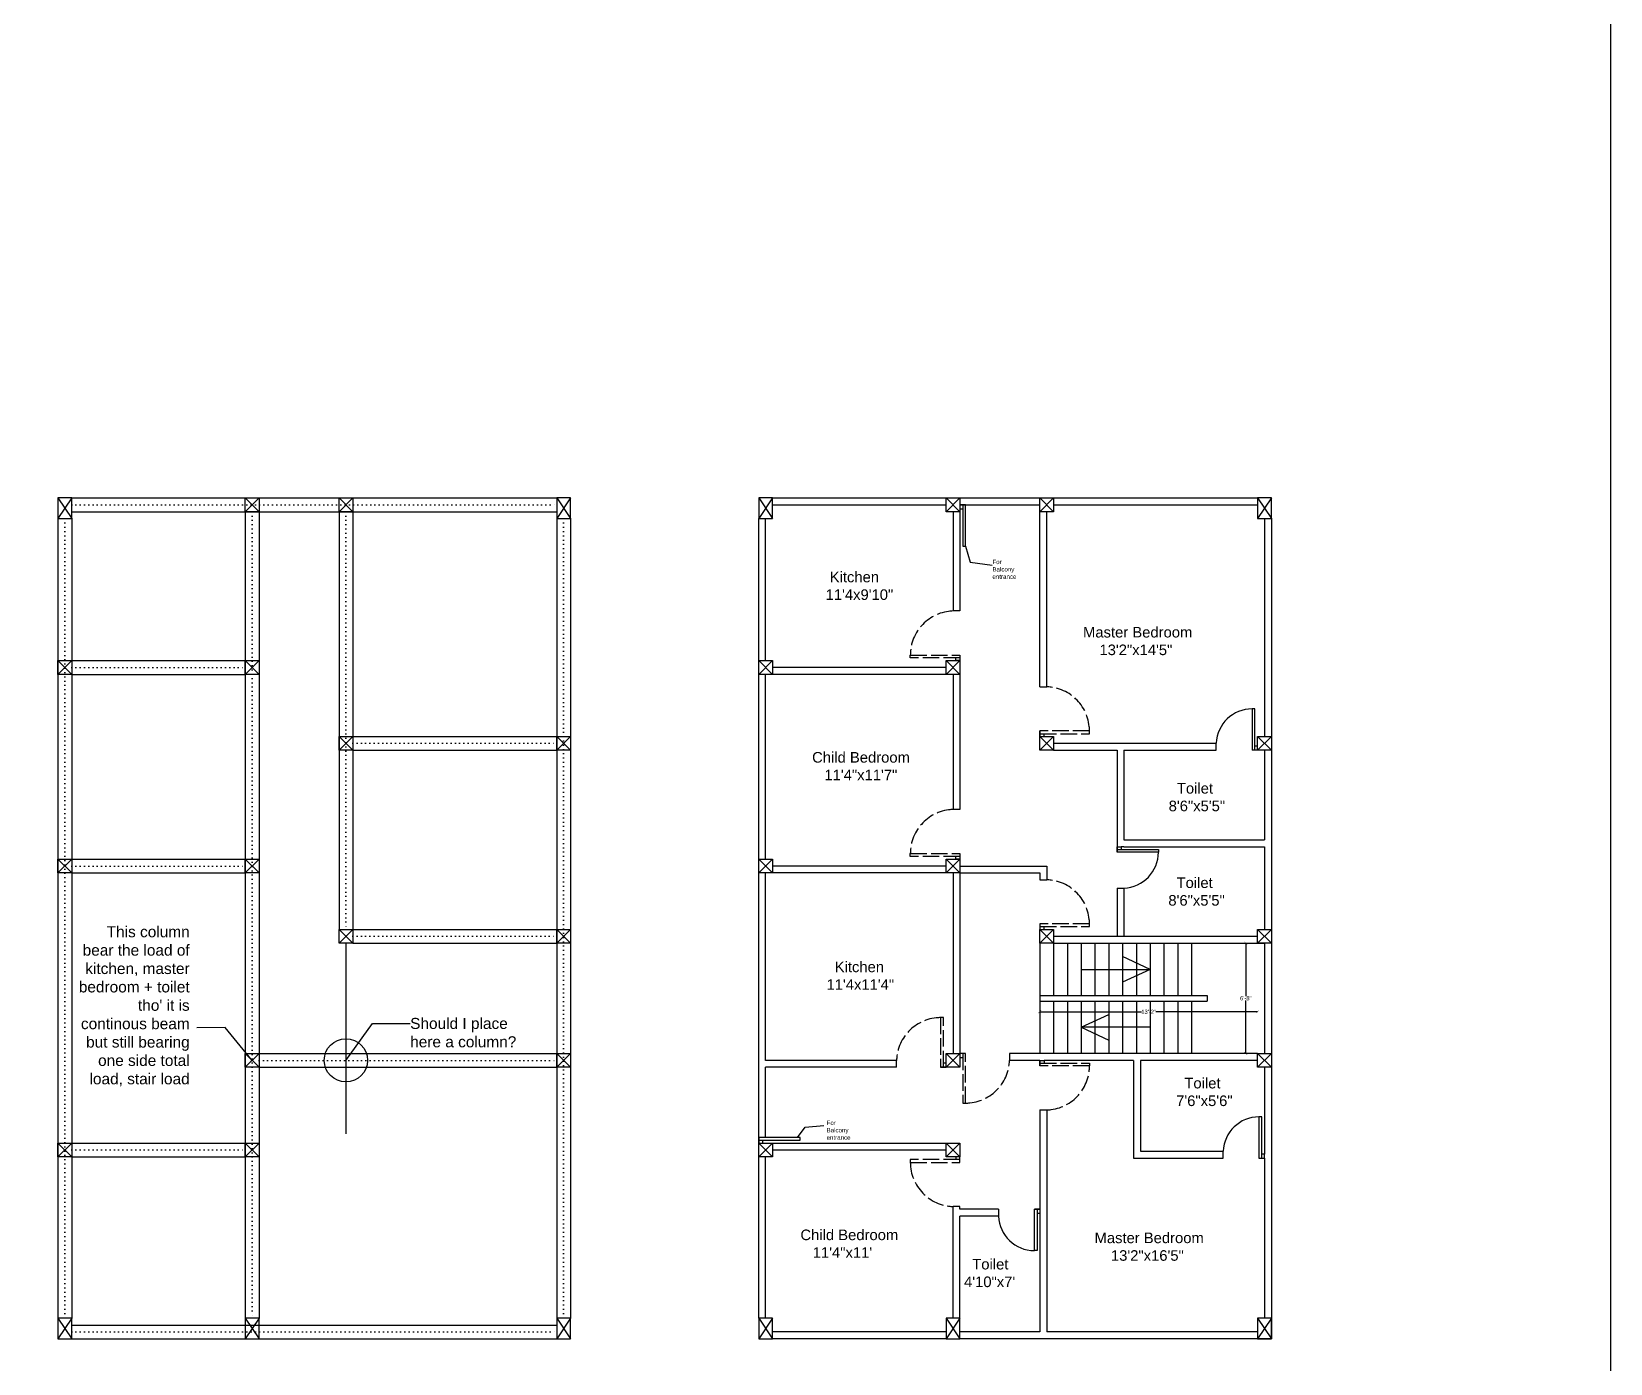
# Model space of a CAD drawing. Header units: inches. Extents: x -19338 to 11623, y -1285 to 3664.
# Drawn here: x 10477 to 11623, y 1317 to 2284 of the extents above; entities that cross this region are included whole.
import ezdxf

# ---------------------------------------------------------------- set-up
doc = ezdxf.new("R2010")
doc.units = ezdxf.units.IN
doc.header["$MEASUREMENT"] = 0
doc.linetypes.add('ACAD_ISO02W100', pattern=[15, 12, -3])
doc.linetypes.add('ACAD_ISO07W100', pattern=[3, 0, -3])
doc.layers.get('0').update_dxf_attribs({"color": 18})
for name, color, linetype in [('C', 141, 'Continuous'), ('C1', 10, 'Continuous'), ('D1', 231, 'ACAD_ISO02W100'), ('D2', 31, 'Continuous')]:
    doc.layers.add(name, color=color, linetype=linetype)
doc.layers.add('Naming', color=50, linetype='Continuous', plot=False)
doc.styles.get("Standard").update_dxf_attribs({"font": 'arial.ttf'})
doc.dimstyles.get("Standard").update_dxf_attribs({"dimtxt": 3, "dimasz": 2, "dimexe": 0.18, "dimexo": 0.0625, "dimgap": 0.09, "dimtad": 0, "dimtih": 1, "dimtoh": 1, "dimdsep": 46, "dimlunit": 3, "dimtxsty": 'Standard', "dimblk": 'ARCHTICK', "dimcen": 0.09, "dimse1": 1, "dimse2": 1, "dimclrd": 2, "dimadec": 0, "dimazin": 0, "dimtfac": 1, "dimtofl": 0, "dimtmove": 0, "dimatfit": 3, "dimfxl": 1, "dimtolj": 1, "dimtzin": 0, "dimarcsym": 0})

# ---------------------------------------------------------------- blocks, each defined once
blk = doc.blocks.new('_ArchTick')
at = {"color": 0, "linetype": 'ByBlock', "const_width": 0.15}
blk.add_lwpolyline([(-0.5, -0.5), (0.5, 0.5)], dxfattribs=at)
blk = doc.blocks.new('*D79')
at = {"color": 2, "lineweight": -2, "transparency": 16777216}
for p, q in [((11208.8, 1572.5), (11282.7, 1572.5)), ((11366.8, 1572.5), (11293, 1572.5))]:
    blk.add_line(p, q, dxfattribs=at)
at = {"layer": 'Defpoints', "color": 0, "transparency": 16777216}
for p in [(11366.8, 1572.5), (11208.8, 1542.3), (11366.8, 1542.3)]:
    blk.add_point(p, dxfattribs=at)
at = {"color": 2, "lineweight": -2, "transparency": 16777216, "xscale": 2, "yscale": 2, "zscale": 2, "rotation": 180}
blk.add_blockref('_ArchTick', (11208.8, 1572.5), dxfattribs=at)
at = {"color": 2, "lineweight": -2, "transparency": 16777216, "xscale": 2, "yscale": 2, "zscale": 2}
blk.add_blockref('_ArchTick', (11366.8, 1572.5), dxfattribs=at)
at = {"color": 0, "transparency": 16777216, "insert": (11287.8, 1572.5), "char_height": 3, "attachment_point": 5}
blk.add_mtext('\\A1;13\'-2"', dxfattribs=at)
blk = doc.blocks.new('*D80')
at = {"color": 2, "lineweight": -2, "transparency": 16777216}
for p, q in [((11358.3, 1622.3), (11358.3, 1583.9)), ((11358.3, 1542.3), (11358.3, 1580.6))]:
    blk.add_line(p, q, dxfattribs=at)
at = {"layer": 'Defpoints', "color": 0, "transparency": 16777216}
for p in [(11361.1, 1622.3), (11358.3, 1542.3), (11361.1, 1542.3)]:
    blk.add_point(p, dxfattribs=at)
at = {"color": 2, "lineweight": -2, "transparency": 16777216, "xscale": 2, "yscale": 2, "zscale": 2}
for p, rotation in [((11358.3, 1622.3), 90), ((11358.3, 1542.3), 270)]:
    blk.add_blockref('_ArchTick', p, dxfattribs=dict(at, rotation=rotation))
at = {"color": 0, "transparency": 16777216, "insert": (11358.3, 1582.3), "char_height": 3, "attachment_point": 5}
blk.add_mtext('\\A1;6\'-8"', dxfattribs=at)

msp = doc.modelspace()

# ---------------------------------------------------------------- linework, layer by layer
for p, q in [((10506.293, 1945.259), (10858.293, 1945.259)), ((11208.849, 1808.259), (11208.849, 1940.259)), ((10496.293, 1930.259), (10496.293, 1350.259)), ((10506.293, 1935.259), (10858.293, 1935.259)), ((10506.293, 1930.259), (10506.293, 1350.259)), ((10632.293, 1935.259), (10632.293, 1350.259)), ((10642.293, 1935.259), (10642.293, 1350.259)), ((10700.293, 1935.259), (10700.293, 1632.259)), ((10710.293, 1935.259), (10710.293, 1632.259)), ((10858.293, 1930.259), (10858.293, 1350.259)), ((10868.293, 1930.259), (10868.293, 1350.259)), ((11145.849, 1935.259), (11145.849, 1863.259)), ((11150.849, 1935.259), (11150.849, 1863.259)), ((11213.849, 1808.259), (11213.849, 1935.259)), ((11150.849, 1863.259), (11145.849, 1863.259)), ((10506.293, 1827.259), (10632.293, 1827.259)), ((11140.849, 1822.259), (11014.849, 1822.259)), ((11150.849, 1831.259), (11150.849, 1817.259)), ((10506.293, 1817.259), (10632.293, 1817.259)), ((11140.849, 1817.259), (11014.849, 1817.259)), ((11145.849, 1817.259), (11145.849, 1719.259)), ((11150.849, 1817.259), (11150.849, 1719.259)), ((11208.849, 1808.259), (11213.849, 1808.259)), ((11208.849, 1772.259), (11208.849, 1776.259)), ((10710.293, 1772.259), (10858.293, 1772.259)), ((11218.849, 1767.259), (11336.849, 1767.259)), ((11336.849, 1762.259), (11336.849, 1767.259)), ((10710.293, 1762.259), (10858.293, 1762.259)), ((11218.849, 1762.259), (11264.849, 1762.259)), ((11264.849, 1762.259), (11264.849, 1692.259)), ((11269.849, 1762.259), (11269.849, 1697.259)), ((11269.849, 1762.259), (11336.849, 1762.259)), ((11150.849, 1719.259), (11145.849, 1719.259)), ((11269.849, 1697.259), (11371.849, 1697.259)), ((11150.849, 1687.259), (11150.849, 1683.259)), ((11264.849, 1692.259), (11264.849, 1688.259)), ((11269.849, 1692.259), (11267.849, 1692.259)), ((11269.849, 1692.259), (11371.849, 1692.259)), ((10506.293, 1683.259), (10632.293, 1683.259)), ((10506.293, 1673.259), (10632.293, 1673.259)), ((11140.849, 1678.259), (11014.849, 1678.259)), ((11140.849, 1673.259), (11014.849, 1673.259)), ((11145.849, 1673.259), (11145.849, 1542.259)), ((11150.849, 1678.259), (11213.849, 1678.259)), ((11150.849, 1673.259), (11208.849, 1673.259)), ((11150.849, 1673.259), (11150.849, 1542.259)), ((11208.849, 1673.259), (11208.849, 1668.259)), ((11213.849, 1678.259), (11213.849, 1668.259)), ((11208.849, 1668.259), (11213.849, 1668.259)), ((11264.849, 1662.259), (11269.849, 1662.259)), ((11264.849, 1662.259), (11264.849, 1627.259)), ((11269.849, 1662.259), (11269.849, 1627.259)), ((10710.293, 1632.259), (10858.293, 1632.259)), ((11208.849, 1636.259), (11208.849, 1632.259)), ((11218.849, 1627.259), (11366.849, 1627.259)), ((10705.293, 1622.259), (10705.293, 1484)), ((10710.293, 1622.259), (10858.293, 1622.259)), ((11208.849, 1622.259), (11208.849, 1542.259)), ((11218.849, 1622.259), (11218.849, 1584.259)), ((11218.849, 1622.259), (11371.849, 1622.259)), ((11228.849, 1622.259), (11228.849, 1584.259)), ((11238.849, 1622.259), (11238.849, 1584.259)), ((11248.849, 1622.259), (11248.849, 1584.259)), ((11258.849, 1622.259), (11258.849, 1584.259)), ((11268.849, 1622.259), (11268.849, 1584.259)), ((11278.849, 1622.259), (11278.849, 1584.259)), ((11288.849, 1622.259), (11288.849, 1584.259)), ((11298.849, 1622.259), (11298.849, 1584.259)), ((11308.849, 1622.259), (11308.849, 1584.259)), ((11318.849, 1622.259), (11318.849, 1584.259)), ((11288.849, 1603.259), (11268.849, 1612.609)), ((11238.849, 1603.259), (11288.849, 1603.259)), ((11288.849, 1603.259), (11268.849, 1593.908)), ((11208.849, 1584.259), (11330.251, 1584.259)), ((11330.251, 1584.259), (11330.251, 1580.259)), ((11208.849, 1580.259), (11330.251, 1580.259)), ((11218.849, 1580.259), (11218.849, 1542.259)), ((11228.849, 1580.259), (11228.849, 1542.259)), ((11238.849, 1580.259), (11238.849, 1542.259)), ((11238.849, 1561.259), (11258.849, 1570.609)), ((11248.849, 1580.259), (11248.849, 1542.259)), ((11258.849, 1580.259), (11258.849, 1542.259)), ((11268.849, 1580.259), (11268.849, 1542.259)), ((11278.849, 1580.259), (11278.849, 1542.259)), ((11288.849, 1580.259), (11288.849, 1542.259)), ((11298.849, 1580.259), (11298.849, 1542.259)), ((11308.849, 1580.259), (11308.849, 1542.259)), ((11318.849, 1580.259), (11318.849, 1542.259)), ((11288.849, 1561.259), (11238.849, 1561.259)), ((11238.849, 1561.259), (11258.849, 1551.908)), ((10642.293, 1542.259), (10858.293, 1542.259)), ((11104.849, 1537.259), (11009.849, 1537.259)), ((11104.849, 1532.259), (11104.849, 1537.259)), ((11154.849, 1542.259), (11150.849, 1542.259)), ((11366.849, 1542.259), (11186.849, 1542.259)), ((11186.849, 1542.259), (11186.849, 1537.259)), ((11208.849, 1537.259), (11186.849, 1537.259)), ((11208.849, 1537.259), (11208.849, 1533.259)), ((11276.849, 1537.259), (11211.849, 1537.259)), ((11276.849, 1537.259), (11276.849, 1466.259)), ((11366.849, 1537.259), (11281.849, 1537.259)), ((11281.849, 1537.259), (11281.849, 1471.259)), ((10642.293, 1532.259), (10858.293, 1532.259)), ((11104.849, 1532.259), (11009.849, 1532.259)), ((11140.849, 1532.259), (11136.849, 1532.259)), ((11208.849, 1501.259), (11213.849, 1501.259)), ((11208.849, 1501.259), (11208.849, 1429.259)), ((11213.849, 1501.259), (11213.849, 1340.259)), ((10506.293, 1477.259), (10632.293, 1477.259)), ((10506.293, 1467.259), (10632.293, 1467.259)), ((11014.849, 1477.259), (11140.849, 1477.259)), ((11014.849, 1472.259), (11140.849, 1472.259)), ((11150.849, 1463.259), (11150.849, 1467.259)), ((11281.849, 1471.259), (11341.849, 1471.259)), ((11341.849, 1466.259), (11341.849, 1471.259)), ((11276.849, 1466.259), (11341.849, 1466.259)), ((11367.849, 1466.259), (11371.849, 1466.259)), ((11145.849, 1350.259), (11145.849, 1431.259)), ((11150.849, 1431.259), (11145.849, 1431.259)), ((11150.849, 1429.259), (11150.849, 1431.259)), ((11150.849, 1350.259), (11150.849, 1424.259)), ((11178.849, 1429.259), (11178.849, 1424.259)), ((11208.849, 1429.259), (11208.849, 1426.259)), ((11208.849, 1426.259), (11208.849, 1340.259)), ((10506.293, 1345.259), (10858.293, 1345.259)), ((10506.293, 1335.259), (10858.293, 1335.259))]:
    msp.add_line(p, q)
at = {"color": 1, "linetype": 'ACAD_ISO07W100'}
for p, q in [((10506.293, 1940.259), (10858.293, 1940.259)), ((10501.293, 1930.259), (10501.293, 1350.259)), ((10637.293, 1935.259), (10637.293, 1350.259)), ((10705.293, 1935.259), (10705.293, 1632.259)), ((10863.293, 1930.259), (10863.293, 1350.259)), ((10506.293, 1822.259), (10632.293, 1822.259)), ((10710.293, 1767.259), (10858.293, 1767.259)), ((10506.293, 1678.259), (10632.293, 1678.259)), ((10710.293, 1627.259), (10858.293, 1627.259)), ((10642.293, 1537.259), (10858.293, 1537.259)), ((10506.293, 1472.259), (10632.293, 1472.259)), ((10506.293, 1340.259), (10858.293, 1340.259))]:
    msp.add_line(p, q, dxfattribs=at)
msp.add_lwpolyline([(6768.035, 3249.818), (11622.854, 3249.818), (11622.854, -707.747), (6768.035, -707.747)], close=True)
for points in [[(11014.849, 1945.259), (11140.849, 1945.259)], [(11014.849, 1940.259), (11140.849, 1940.259)], [(11150.849, 1945.259), (11208.849, 1945.259)], [(11150.849, 1940.259), (11208.849, 1940.259)], [(11218.849, 1945.259), (11366.849, 1945.259)], [(11218.849, 1940.259), (11366.849, 1940.259)], [(11004.849, 1827.259), (11004.849, 1930.259)], [(11009.849, 1827.259), (11009.849, 1930.259)], [(11376.849, 1930.259), (11376.849, 1335.259), (11150.849, 1335.259)], [(11371.849, 1930.259), (11371.849, 1772.259)], [(11004.849, 1683.259), (11004.849, 1817.259)], [(11009.849, 1683.259), (11009.849, 1817.259)], [(11371.849, 1762.259), (11371.849, 1697.259)], [(11371.849, 1692.259), (11371.849, 1632.259)], [(11004.849, 1477.259), (11004.849, 1673.259)], [(11009.849, 1537.259), (11009.849, 1673.259)], [(11371.849, 1622.259), (11371.849, 1542.259)], [(11009.849, 1481.259), (11009.849, 1532.259)], [(11371.849, 1532.259), (11371.849, 1469.259)], [(11004.849, 1350.259), (11004.849, 1467.259)], [(11009.849, 1350.259), (11009.849, 1467.259)], [(11371.849, 1466.259), (11371.849, 1350.259)], [(11178.849, 1429.259), (11150.849, 1429.259)], [(11178.849, 1424.259), (11150.849, 1424.259)], [(11208.849, 1429.259), (11204.849, 1429.259)], [(11140.849, 1340.259), (11014.849, 1340.259)], [(11140.849, 1335.259), (11014.849, 1335.259)], [(11208.849, 1340.259), (11150.849, 1340.259)], [(11366.849, 1340.259), (11215.849, 1340.259), (11213.849, 1340.259)]]:
    msp.add_lwpolyline(points)
msp.add_circle((10705.293, 1537.259), 15.702)
at = {"layer": 'C'}
for p, q in [((10506.293, 1945.259), (10496.293, 1930.259)), ((10496.293, 1945.259), (10506.293, 1930.259)), ((10506.293, 1945.259), (10496.293, 1930.259)), ((10496.293, 1945.259), (10506.293, 1930.259)), ((10868.293, 1945.259), (10858.293, 1930.259)), ((10858.293, 1945.259), (10868.293, 1930.259)), ((10868.293, 1945.259), (10858.293, 1930.259)), ((10858.293, 1945.259), (10868.293, 1930.259)), ((11014.849, 1945.259), (11004.849, 1930.259)), ((11004.849, 1945.259), (11014.849, 1930.259)), ((11014.849, 1945.259), (11004.849, 1930.259)), ((11004.849, 1945.259), (11014.849, 1930.259)), ((11376.849, 1945.259), (11366.849, 1930.259)), ((11366.849, 1945.259), (11376.849, 1930.259)), ((11376.849, 1945.259), (11366.849, 1930.259)), ((11366.849, 1945.259), (11376.849, 1930.259)), ((10506.293, 1350.259), (10496.293, 1335.259)), ((10496.293, 1350.259), (10506.293, 1335.259)), ((10506.293, 1350.259), (10496.293, 1335.259)), ((10496.293, 1350.259), (10506.293, 1335.259)), ((10642.293, 1350.259), (10632.293, 1335.259)), ((10632.293, 1350.259), (10642.293, 1335.259)), ((10642.293, 1350.259), (10632.293, 1335.259)), ((10632.293, 1350.259), (10642.293, 1335.259)), ((10642.293, 1350.259), (10632.293, 1335.259)), ((10632.293, 1350.259), (10642.293, 1335.259)), ((10868.293, 1350.259), (10858.293, 1335.259)), ((10858.293, 1350.259), (10868.293, 1335.259)), ((10868.293, 1350.259), (10858.293, 1335.259)), ((10858.293, 1350.259), (10868.293, 1335.259)), ((11014.849, 1350.259), (11004.849, 1335.259)), ((11004.849, 1350.259), (11014.849, 1335.259)), ((11014.849, 1350.259), (11004.849, 1335.259)), ((11004.849, 1350.259), (11014.849, 1335.259)), ((11150.849, 1350.259), (11140.849, 1335.259)), ((11140.849, 1350.259), (11150.849, 1335.259)), ((11150.849, 1350.259), (11140.849, 1335.259)), ((11140.849, 1350.259), (11150.849, 1335.259)), ((11376.849, 1350.259), (11366.849, 1335.259)), ((11366.849, 1350.259), (11376.849, 1335.259)), ((11376.849, 1350.259), (11366.849, 1335.259)), ((11366.849, 1350.259), (11376.849, 1335.259))]:
    msp.add_line(p, q, dxfattribs=at)
for points in [[(10496.293, 1930.259), (10506.293, 1930.259), (10506.293, 1945.259), (10496.293, 1945.259)], [(10496.293, 1930.259), (10506.293, 1930.259), (10506.293, 1945.259), (10496.293, 1945.259)], [(10858.293, 1930.259), (10868.293, 1930.259), (10868.293, 1945.259), (10858.293, 1945.259)], [(10858.293, 1930.259), (10868.293, 1930.259), (10868.293, 1945.259), (10858.293, 1945.259)], [(11004.849, 1930.259), (11014.849, 1930.259), (11014.849, 1945.259), (11004.849, 1945.259)], [(11004.849, 1930.259), (11014.849, 1930.259), (11014.849, 1945.259), (11004.849, 1945.259)], [(11366.849, 1930.259), (11376.849, 1930.259), (11376.849, 1945.259), (11366.849, 1945.259)], [(11366.849, 1930.259), (11376.849, 1930.259), (11376.849, 1945.259), (11366.849, 1945.259)], [(10496.293, 1335.259), (10506.293, 1335.259), (10506.293, 1350.259), (10496.293, 1350.259)], [(10496.293, 1335.259), (10506.293, 1335.259), (10506.293, 1350.259), (10496.293, 1350.259)], [(10632.293, 1335.259), (10642.293, 1335.259), (10642.293, 1350.259), (10632.293, 1350.259)], [(10632.293, 1335.259), (10642.293, 1335.259), (10642.293, 1350.259), (10632.293, 1350.259)], [(10632.293, 1335.259), (10642.293, 1335.259), (10642.293, 1350.259), (10632.293, 1350.259)], [(10858.293, 1335.259), (10868.293, 1335.259), (10868.293, 1350.259), (10858.293, 1350.259)], [(10858.293, 1335.259), (10868.293, 1335.259), (10868.293, 1350.259), (10858.293, 1350.259)], [(11004.849, 1335.259), (11014.849, 1335.259), (11014.849, 1350.259), (11004.849, 1350.259)], [(11004.849, 1335.259), (11014.849, 1335.259), (11014.849, 1350.259), (11004.849, 1350.259)], [(11140.849, 1335.259), (11150.849, 1335.259), (11150.849, 1350.259), (11140.849, 1350.259)], [(11140.849, 1335.259), (11150.849, 1335.259), (11150.849, 1350.259), (11140.849, 1350.259)], [(11366.849, 1335.259), (11376.849, 1335.259), (11376.849, 1350.259), (11366.849, 1350.259)], [(11366.849, 1335.259), (11376.849, 1335.259), (11376.849, 1350.259), (11366.849, 1350.259)]]:
    msp.add_lwpolyline(points, close=True, dxfattribs=at)
at = {"layer": 'C1'}
for p, q in [((10632.293, 1945.259), (10642.293, 1935.259)), ((10642.293, 1945.259), (10632.293, 1935.259)), ((10632.293, 1945.259), (10642.293, 1935.259)), ((10642.293, 1945.259), (10632.293, 1935.259)), ((10632.293, 1945.259), (10642.293, 1935.259)), ((10642.293, 1945.259), (10632.293, 1935.259)), ((10700.293, 1945.259), (10710.293, 1935.259)), ((10710.293, 1945.259), (10700.293, 1935.259)), ((10700.293, 1945.259), (10710.293, 1935.259)), ((10710.293, 1945.259), (10700.293, 1935.259)), ((11140.849, 1945.259), (11150.849, 1935.259)), ((11150.849, 1945.259), (11140.849, 1935.259)), ((11140.849, 1945.259), (11150.849, 1935.259)), ((11150.849, 1945.259), (11140.849, 1935.259)), ((11208.849, 1945.259), (11218.849, 1935.259)), ((11218.849, 1945.259), (11208.849, 1935.259)), ((11208.849, 1945.259), (11218.849, 1935.259)), ((11218.849, 1945.259), (11208.849, 1935.259)), ((10496.293, 1827.259), (10506.293, 1817.259)), ((10506.293, 1827.259), (10496.293, 1817.259)), ((10496.293, 1827.259), (10506.293, 1817.259)), ((10506.293, 1827.259), (10496.293, 1817.259)), ((10632.293, 1827.259), (10642.293, 1817.259)), ((10642.293, 1827.259), (10632.293, 1817.259)), ((10632.293, 1827.259), (10642.293, 1817.259)), ((10642.293, 1827.259), (10632.293, 1817.259)), ((10632.293, 1827.259), (10642.293, 1817.259)), ((10642.293, 1827.259), (10632.293, 1817.259)), ((11004.849, 1827.259), (11014.849, 1817.259)), ((11014.849, 1827.259), (11004.849, 1817.259)), ((11004.849, 1827.259), (11014.849, 1817.259)), ((11014.849, 1827.259), (11004.849, 1817.259)), ((11140.849, 1827.259), (11150.849, 1817.259)), ((11150.849, 1827.259), (11140.849, 1817.259)), ((11140.849, 1827.259), (11150.849, 1817.259)), ((11150.849, 1827.259), (11140.849, 1817.259)), ((10700.293, 1772.259), (10710.293, 1762.259)), ((10710.293, 1772.259), (10700.293, 1762.259)), ((10700.293, 1772.259), (10710.293, 1762.259)), ((10710.293, 1772.259), (10700.293, 1762.259)), ((10858.293, 1772.259), (10868.293, 1762.259)), ((10868.293, 1772.259), (10858.293, 1762.259)), ((10858.293, 1772.259), (10868.293, 1762.259)), ((10868.293, 1772.259), (10858.293, 1762.259)), ((11208.849, 1772.259), (11218.849, 1762.259)), ((11218.849, 1772.259), (11208.849, 1762.259)), ((11208.849, 1772.259), (11218.849, 1762.259)), ((11218.849, 1772.259), (11208.849, 1762.259)), ((11366.849, 1772.259), (11376.849, 1762.259)), ((11376.849, 1772.259), (11366.849, 1762.259)), ((11366.849, 1772.259), (11376.849, 1762.259)), ((11376.849, 1772.259), (11366.849, 1762.259)), ((10496.293, 1683.259), (10506.293, 1673.259)), ((10506.293, 1683.259), (10496.293, 1673.259)), ((10496.293, 1683.259), (10506.293, 1673.259)), ((10506.293, 1683.259), (10496.293, 1673.259)), ((10632.293, 1683.259), (10642.293, 1673.259)), ((10642.293, 1683.259), (10632.293, 1673.259)), ((10632.293, 1683.259), (10642.293, 1673.259)), ((10642.293, 1683.259), (10632.293, 1673.259)), ((10632.293, 1683.259), (10642.293, 1673.259)), ((10642.293, 1683.259), (10632.293, 1673.259)), ((11004.849, 1683.259), (11014.849, 1673.259)), ((11014.849, 1683.259), (11004.849, 1673.259)), ((11004.849, 1683.259), (11014.849, 1673.259)), ((11014.849, 1683.259), (11004.849, 1673.259)), ((11140.849, 1683.259), (11150.849, 1673.259)), ((11150.849, 1683.259), (11140.849, 1673.259)), ((11140.849, 1683.259), (11150.849, 1673.259)), ((11150.849, 1683.259), (11140.849, 1673.259)), ((10700.293, 1632.259), (10710.293, 1622.259)), ((10710.293, 1632.259), (10700.293, 1622.259)), ((10700.293, 1632.259), (10710.293, 1622.259)), ((10710.293, 1632.259), (10700.293, 1622.259)), ((10858.293, 1632.259), (10868.293, 1622.259)), ((10868.293, 1632.259), (10858.293, 1622.259)), ((10858.293, 1632.259), (10868.293, 1622.259)), ((10868.293, 1632.259), (10858.293, 1622.259)), ((11208.849, 1632.259), (11218.849, 1622.259)), ((11218.849, 1632.259), (11208.849, 1622.259)), ((11208.849, 1632.259), (11218.849, 1622.259)), ((11218.849, 1632.259), (11208.849, 1622.259)), ((11366.849, 1632.259), (11376.849, 1622.259)), ((11376.849, 1632.259), (11366.849, 1622.259)), ((11366.849, 1632.259), (11376.849, 1622.259)), ((11376.849, 1632.259), (11366.849, 1622.259)), ((10632.293, 1542.259), (10642.293, 1532.259)), ((10642.293, 1542.259), (10632.293, 1532.259)), ((10632.293, 1542.259), (10642.293, 1532.259)), ((10642.293, 1542.259), (10632.293, 1532.259)), ((10632.293, 1542.259), (10642.293, 1532.259)), ((10642.293, 1542.259), (10632.293, 1532.259)), ((10858.293, 1542.259), (10868.293, 1532.259)), ((10868.293, 1542.259), (10858.293, 1532.259)), ((10858.293, 1542.259), (10868.293, 1532.259)), ((10868.293, 1542.259), (10858.293, 1532.259)), ((11140.849, 1542.259), (11150.849, 1532.259)), ((11150.849, 1542.259), (11140.849, 1532.259)), ((11140.849, 1542.259), (11150.849, 1532.259)), ((11150.849, 1542.259), (11140.849, 1532.259)), ((11366.849, 1542.259), (11376.849, 1532.259)), ((11376.849, 1542.259), (11366.849, 1532.259)), ((11366.849, 1542.259), (11376.849, 1532.259)), ((11376.849, 1542.259), (11366.849, 1532.259)), ((10496.293, 1477.259), (10506.293, 1467.259)), ((10506.293, 1477.259), (10496.293, 1467.259)), ((10496.293, 1477.259), (10506.293, 1467.259)), ((10506.293, 1477.259), (10496.293, 1467.259)), ((10632.293, 1477.259), (10642.293, 1467.259)), ((10642.293, 1477.259), (10632.293, 1467.259)), ((10632.293, 1477.259), (10642.293, 1467.259)), ((10642.293, 1477.259), (10632.293, 1467.259)), ((10632.293, 1477.259), (10642.293, 1467.259)), ((10642.293, 1477.259), (10632.293, 1467.259)), ((11004.849, 1477.259), (11014.849, 1467.259)), ((11014.849, 1477.259), (11004.849, 1467.259)), ((11004.849, 1477.259), (11014.849, 1467.259)), ((11014.849, 1477.259), (11004.849, 1467.259)), ((11140.849, 1477.259), (11150.849, 1467.259)), ((11150.849, 1477.259), (11140.849, 1467.259)), ((11140.849, 1477.259), (11150.849, 1467.259)), ((11150.849, 1477.259), (11140.849, 1467.259))]:
    msp.add_line(p, q, dxfattribs=at)
for points in [[(10642.293, 1935.259), (10632.293, 1935.259), (10632.293, 1945.259), (10642.293, 1945.259)], [(10642.293, 1935.259), (10632.293, 1935.259), (10632.293, 1945.259), (10642.293, 1945.259)], [(10642.293, 1935.259), (10632.293, 1935.259), (10632.293, 1945.259), (10642.293, 1945.259)], [(10710.293, 1935.259), (10700.293, 1935.259), (10700.293, 1945.259), (10710.293, 1945.259)], [(10710.293, 1935.259), (10700.293, 1935.259), (10700.293, 1945.259), (10710.293, 1945.259)], [(11150.849, 1935.259), (11140.849, 1935.259), (11140.849, 1945.259), (11150.849, 1945.259)], [(11150.849, 1935.259), (11140.849, 1935.259), (11140.849, 1945.259), (11150.849, 1945.259)], [(11218.849, 1935.259), (11208.849, 1935.259), (11208.849, 1945.259), (11218.849, 1945.259)], [(11218.849, 1935.259), (11208.849, 1935.259), (11208.849, 1945.259), (11218.849, 1945.259)], [(10506.293, 1817.259), (10496.293, 1817.259), (10496.293, 1827.259), (10506.293, 1827.259)], [(10506.293, 1817.259), (10496.293, 1817.259), (10496.293, 1827.259), (10506.293, 1827.259)], [(10642.293, 1817.259), (10632.293, 1817.259), (10632.293, 1827.259), (10642.293, 1827.259)], [(10642.293, 1817.259), (10632.293, 1817.259), (10632.293, 1827.259), (10642.293, 1827.259)], [(10642.293, 1817.259), (10632.293, 1817.259), (10632.293, 1827.259), (10642.293, 1827.259)], [(11014.849, 1817.259), (11004.849, 1817.259), (11004.849, 1827.259), (11014.849, 1827.259)], [(11014.849, 1817.259), (11004.849, 1817.259), (11004.849, 1827.259), (11014.849, 1827.259)], [(11150.849, 1817.259), (11140.849, 1817.259), (11140.849, 1827.259), (11150.849, 1827.259)], [(11150.849, 1817.259), (11140.849, 1817.259), (11140.849, 1827.259), (11150.849, 1827.259)], [(10710.293, 1762.259), (10700.293, 1762.259), (10700.293, 1772.259), (10710.293, 1772.259)], [(10710.293, 1762.259), (10700.293, 1762.259), (10700.293, 1772.259), (10710.293, 1772.259)], [(10868.293, 1762.259), (10858.293, 1762.259), (10858.293, 1772.259), (10868.293, 1772.259)], [(10868.293, 1762.259), (10858.293, 1762.259), (10858.293, 1772.259), (10868.293, 1772.259)], [(11218.849, 1762.259), (11208.849, 1762.259), (11208.849, 1772.259), (11218.849, 1772.259)], [(11218.849, 1762.259), (11208.849, 1762.259), (11208.849, 1772.259), (11218.849, 1772.259)], [(11376.849, 1762.259), (11366.849, 1762.259), (11366.849, 1772.259), (11376.849, 1772.259)], [(11376.849, 1762.259), (11366.849, 1762.259), (11366.849, 1772.259), (11376.849, 1772.259)], [(10506.293, 1673.259), (10496.293, 1673.259), (10496.293, 1683.259), (10506.293, 1683.259)], [(10506.293, 1673.259), (10496.293, 1673.259), (10496.293, 1683.259), (10506.293, 1683.259)], [(10642.293, 1673.259), (10632.293, 1673.259), (10632.293, 1683.259), (10642.293, 1683.259)], [(10642.293, 1673.259), (10632.293, 1673.259), (10632.293, 1683.259), (10642.293, 1683.259)], [(10642.293, 1673.259), (10632.293, 1673.259), (10632.293, 1683.259), (10642.293, 1683.259)], [(11014.849, 1673.259), (11004.849, 1673.259), (11004.849, 1683.259), (11014.849, 1683.259)], [(11014.849, 1673.259), (11004.849, 1673.259), (11004.849, 1683.259), (11014.849, 1683.259)], [(11150.849, 1673.259), (11140.849, 1673.259), (11140.849, 1683.259), (11150.849, 1683.259)], [(11150.849, 1673.259), (11140.849, 1673.259), (11140.849, 1683.259), (11150.849, 1683.259)], [(10710.293, 1622.259), (10700.293, 1622.259), (10700.293, 1632.259), (10710.293, 1632.259)], [(10710.293, 1622.259), (10700.293, 1622.259), (10700.293, 1632.259), (10710.293, 1632.259)], [(10868.293, 1622.259), (10858.293, 1622.259), (10858.293, 1632.259), (10868.293, 1632.259)], [(10868.293, 1622.259), (10858.293, 1622.259), (10858.293, 1632.259), (10868.293, 1632.259)], [(11218.849, 1622.259), (11208.849, 1622.259), (11208.849, 1632.259), (11218.849, 1632.259)], [(11218.849, 1622.259), (11208.849, 1622.259), (11208.849, 1632.259), (11218.849, 1632.259)], [(11376.849, 1622.259), (11366.849, 1622.259), (11366.849, 1632.259), (11376.849, 1632.259)], [(11376.849, 1622.259), (11366.849, 1622.259), (11366.849, 1632.259), (11376.849, 1632.259)], [(10642.293, 1532.259), (10632.293, 1532.259), (10632.293, 1542.259), (10642.293, 1542.259)], [(10642.293, 1532.259), (10632.293, 1532.259), (10632.293, 1542.259), (10642.293, 1542.259)], [(10642.293, 1532.259), (10632.293, 1532.259), (10632.293, 1542.259), (10642.293, 1542.259)], [(10868.293, 1532.259), (10858.293, 1532.259), (10858.293, 1542.259), (10868.293, 1542.259)], [(10868.293, 1532.259), (10858.293, 1532.259), (10858.293, 1542.259), (10868.293, 1542.259)], [(11150.849, 1532.259), (11140.849, 1532.259), (11140.849, 1542.259), (11150.849, 1542.259)], [(11150.849, 1532.259), (11140.849, 1532.259), (11140.849, 1542.259), (11150.849, 1542.259)], [(11376.849, 1532.259), (11366.849, 1532.259), (11366.849, 1542.259), (11376.849, 1542.259)], [(11376.849, 1532.259), (11366.849, 1532.259), (11366.849, 1542.259), (11376.849, 1542.259)], [(10506.293, 1467.259), (10496.293, 1467.259), (10496.293, 1477.259), (10506.293, 1477.259)], [(10506.293, 1467.259), (10496.293, 1467.259), (10496.293, 1477.259), (10506.293, 1477.259)], [(10642.293, 1467.259), (10632.293, 1467.259), (10632.293, 1477.259), (10642.293, 1477.259)], [(10642.293, 1467.259), (10632.293, 1467.259), (10632.293, 1477.259), (10642.293, 1477.259)], [(10642.293, 1467.259), (10632.293, 1467.259), (10632.293, 1477.259), (10642.293, 1477.259)], [(11014.849, 1467.259), (11004.849, 1467.259), (11004.849, 1477.259), (11014.849, 1477.259)], [(11014.849, 1467.259), (11004.849, 1467.259), (11004.849, 1477.259), (11014.849, 1477.259)], [(11150.849, 1467.259), (11140.849, 1467.259), (11140.849, 1477.259), (11150.849, 1477.259)], [(11150.849, 1467.259), (11140.849, 1467.259), (11140.849, 1477.259), (11150.849, 1477.259)]]:
    msp.add_lwpolyline(points, close=True, dxfattribs=at)
at = {"layer": 'D1'}
for points in [[(11114.849, 1829.259), (11114.849, 1831.259), (11150.849, 1831.259), (11150.849, 1829.259)], [(11244.849, 1774.259), (11244.849, 1776.259), (11208.849, 1776.259), (11208.849, 1774.259)], [(11114.849, 1685.259), (11114.849, 1687.259), (11150.849, 1687.259), (11150.849, 1685.259)], [(11244.849, 1634.259), (11244.849, 1636.259), (11208.849, 1636.259), (11208.849, 1634.259)], [(11138.849, 1568.259), (11136.849, 1568.259), (11136.849, 1532.259), (11138.849, 1532.259)], [(11152.849, 1506.259), (11154.849, 1506.259), (11154.849, 1542.259), (11152.849, 1542.259)], [(11244.849, 1535.259), (11244.849, 1533.259), (11208.849, 1533.259), (11208.849, 1535.259)], [(11114.849, 1465.259), (11114.849, 1463.259), (11150.849, 1463.259), (11150.849, 1465.259)]]:
    msp.add_lwpolyline(points, close=True, dxfattribs=at)
for points in [[(11150.849, 1829.259), (11150.849, 1827.259), (11147.849, 1827.259), (11147.849, 1829.259)], [(11208.849, 1774.259), (11208.849, 1772.259), (11211.849, 1772.259), (11211.849, 1774.259)], [(11150.849, 1685.259), (11150.849, 1683.259), (11147.849, 1683.259), (11147.849, 1685.259)], [(11208.849, 1634.259), (11208.849, 1632.259), (11211.849, 1632.259), (11211.849, 1634.259)], [(11138.849, 1532.259), (11140.849, 1532.259), (11140.849, 1535.259), (11138.849, 1535.259)], [(11152.849, 1542.259), (11150.849, 1542.259), (11150.849, 1539.259), (11152.849, 1539.259)], [(11208.849, 1535.259), (11208.849, 1537.259), (11211.849, 1537.259), (11211.849, 1535.259)], [(11150.849, 1465.259), (11150.849, 1467.259), (11147.849, 1467.259), (11147.849, 1465.259)]]:
    msp.add_lwpolyline(points, dxfattribs=at)
for centre, start, end in [((11146.865, 1831.259), 91.818761, 180), ((11212.832, 1776.259), 0, 88.181239), ((11146.865, 1687.259), 91.818761, 180), ((11212.832, 1636.259), 0, 88.181239), ((11136.849, 1536.243), 90, 178.181239), ((11154.849, 1538.275), 270, 358.181239), ((11212.832, 1533.259), 271.818761, 0), ((11146.865, 1463.259), 180, 268.181239)]:
    msp.add_arc(centre, 32.016, start, end, dxfattribs=at)
at = {"layer": 'D2'}
for p, q in [((11364.849, 1762.259), (11362.849, 1762.259)), ((11366.849, 1762.259), (11364.849, 1762.259))]:
    msp.add_line(p, q, dxfattribs=at)
for points in [[(11152.849, 1940.259), (11150.849, 1940.259), (11150.849, 1937.259), (11152.849, 1937.259)], [(11364.849, 1762.259), (11364.849, 1792.259), (11362.849, 1792.259), (11362.849, 1762.259)], [(11366.849, 1762.259), (11366.849, 1765.259), (11364.849, 1765.259)], [(11264.849, 1690.259), (11264.849, 1692.259), (11267.849, 1692.259), (11267.849, 1690.259)], [(11004.849, 1479.259), (11004.849, 1477.259), (11007.849, 1477.259), (11007.849, 1479.259)], [(11369.849, 1466.259), (11371.849, 1466.259), (11371.849, 1469.259), (11369.849, 1469.259)], [(11206.849, 1429.259), (11208.849, 1429.259), (11208.849, 1426.259), (11206.849, 1426.259)]]:
    msp.add_lwpolyline(points, dxfattribs=at)
for points in [[(11154.849, 1940.259), (11152.849, 1940.259), (11152.849, 1910.259), (11154.849, 1910.259)], [(11264.849, 1688.259), (11264.849, 1690.259), (11294.849, 1690.259), (11294.849, 1688.259)], [(11367.849, 1466.259), (11369.849, 1466.259), (11369.849, 1496.259), (11367.849, 1496.259)], [(11004.849, 1481.259), (11004.849, 1479.259), (11034.849, 1479.259), (11034.849, 1481.259)], [(11204.849, 1429.259), (11206.849, 1429.259), (11206.849, 1399.259), (11204.849, 1399.259)]]:
    msp.add_lwpolyline(points, close=True, dxfattribs=at)
for centre, start, end in [((11362.849, 1766.239), 90, 177.753395), ((11268.829, 1688.259), 272.246605, 360), ((11367.849, 1470.239), 90, 177.753395), ((11204.849, 1425.279), 182.246605, 270)]:
    msp.add_arc(centre, 26.02, start, end, dxfattribs=at)

# ---------------------------------------------------------------- texts
for s, insert, char_height, width, attachment_point in [('\\A1;For Balcony entrance', (11174.427, 1900.454), 3.2, 7.81922, 1), ("\\A1;This column bear the load of kitchen, master bedroom + toilet tho' it is continous beam but still bearing one side total load, stair load", (10591.922, 1518.389), 8, 81.19657, 9), ('\\A1;Should I place here a column?', (10751.921, 1568.061), 8, 86.66434, 1), ('\\A1;For Balcony entrance', (11054.081, 1493.523), 3.2, 7.81922, 1)]:
    msp.add_mtext(s, dxfattribs=dict(insert=insert, char_height=char_height, width=width, attachment_point=attachment_point))
at = {"layer": 'Naming', "char_height": 7.68, "attachment_point": 1}
for s, width, gutter_width, insert in [(' Kitchen\\P11\'4x9\'10"', 3190.98612, 48, (11053.384, 1891.767)), ('Master Bedroom\\P    13\'2"x14\'5"', 3988.73265, 60, (11240.174, 1851.72)), ('Child Bedroom\\P   11\'4"x11\'7"', 3988.73265, 60, (11043.58, 1760.934)), ('   Toilet\\P 8\'6"x5\'5"', 3988.73265, 60, (11299.338, 1738.481)), ('   Toilet\\P 8\'6"x5\'5"', 3988.73265, 60, (11299.106, 1669.981)), ('  Kitchen\\P11\'4x11\'4"', 3190.98612, 48, (11054.032, 1608.91)), ('   Toilet\\P 7\'6"x5\'6"', 3988.73265, 60, (11304.761, 1524.584)), ('Child Bedroom\\P   11\'4"x11\'', 3988.73265, 60, (11035.109, 1414.501)), ('Master Bedroom\\P    13\'2"x16\'5"', 3988.73265, 60, (11248.497, 1412.335)), ('   Toilet\\P 4\'10"x7\'', 3988.73265, 60, (11150.849, 1393.247))]:
    msp.add_mtext_dynamic_manual_height_columns(s, width=width, gutter_width=gutter_width, heights=[0], dxfattribs=dict(at, insert=insert))

# ---------------------------------------------------------------- dimensions: what is measured, and where the dimension line sits
dim = msp.add_linear_dim(base=(11358.322, 1542.259), p1=(11361.144, 1622.259), p2=(11361.144, 1542.259), angle=90, dimstyle='Standard')
dim.commit()
dim.dimension.update_dxf_attribs({"geometry": '*D80', "text_midpoint": (11358.322, 1582.259)})
dim = msp.add_linear_dim(base=(11366.849, 1572.526), p1=(11208.849, 1542.259), p2=(11366.849, 1542.259), dimstyle='Standard')
dim.commit()
dim.dimension.update_dxf_attribs({"geometry": '*D79', "text_midpoint": (11287.849, 1572.526)})

# ---------------------------------------------------------------- leaders
at = {"annotation_type": 0, "has_hookline": 1}
for points, hookline_direction, text_width in [([(11154.849, 1910.259), (11158.291, 1898.588), (11174.337, 1896.454)], 0, 17.048), ([(10637.293, 1537.259), (10617.72, 1560.991), (10596.997, 1560.902)], 1, 79.64), ([(10705.293, 1537.259), (10724.586, 1564.061), (10751.831, 1564.061)], 0, 75.738), ([(11032.962, 1481.259), (11038.501, 1488.865), (11052.157, 1490.016)], 0, 17.048)]:
    msp.add_leader(points, dimstyle='Standard', override={"dimgap": 0.09, "dimtad": 0}, dxfattribs=dict(at, hookline_direction=hookline_direction, text_width=text_width))

doc.saveas('drawing.dxf')
